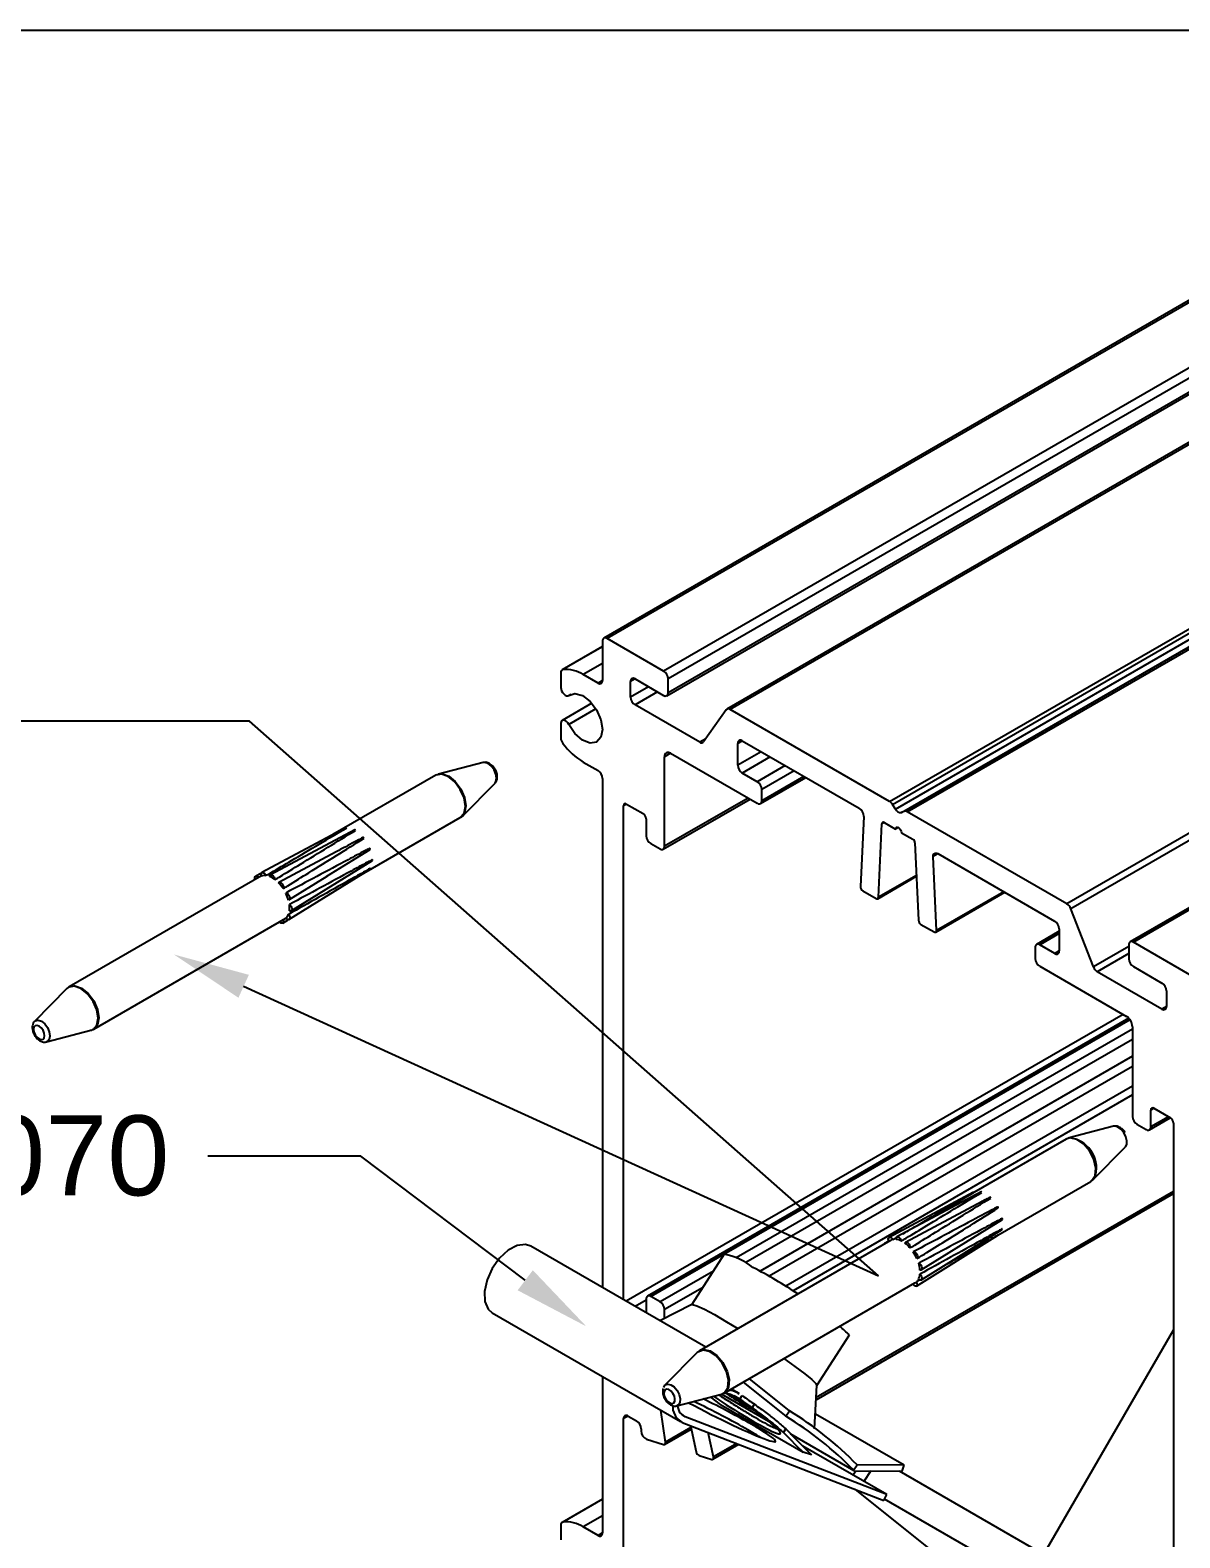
# Model space of a CAD drawing. Extents: x 0 to 11.9, y -12 to 0.
# Drawn here: x 5.76 to 8.461, y -3.543 to 0 of the extents above; entities that cross this region are included whole.
import ezdxf
from ezdxf import colors
from ezdxf.entities.mleader import LeaderData, LeaderLine
from ezdxf.math import Vec2, Vec3

# ---------------------------------------------------------------- set-up
doc = ezdxf.new("R2010")
doc.units = 0
doc.header["$LTSCALE"] = 0.5
doc.header["$MEASUREMENT"] = 0
doc.linetypes.add('HIDDEN2', pattern=[0.1875, 0.125, -0.0625])
for name, color, linetype in [('Brackets', 181, 'CONTINUOUS'), ('FAB DWG', 221, 'CONTINUOUS'), ('Hardware', 242, 'CONTINUOUS'), ('Housing', 150, 'CONTINUOUS')]:
    doc.layers.add(name, color=color, linetype=linetype)
doc.layers.add('Text-Unprinted', color=131, linetype='CONTINUOUS', plot=False)
doc.styles.get("Standard").update_dxf_attribs({"font": 'arial.ttf'})

msp = doc.modelspace()

# ---------------------------------------------------------------- linework, layer by layer
at = {"layer": 'Brackets', "linetype": 'HIDDEN2', "transparency": 16777216}
msp.add_line((8.6413, -2.7153), (8.4457, -3.054), dxfattribs=at)
at = {"layer": 'Brackets', "transparency": 16777216}
for p, q in [((8.4457, -3.054), (8.1409, -3.582)), ((7.6929, -3.3958), (7.6995, -3.3856)), ((7.7345, -3.3859), (7.7185, -3.4106)), ((8.3713, -3.715), (7.802, -3.3864)), ((8.0469, -3.7075), (7.6984, -3.4291)), ((8.3309, -3.7776), (7.7671, -3.4522))]:
    msp.add_line(p, q, dxfattribs=at)
at = {"layer": 'Hardware', "lineweight": 25, "transparency": 16777216}
for p, q in [((6.8239, -1.721), (6.7192, -1.7483)), ((6.7128, -1.751), (6.4711, -1.8905)), ((6.7159, -1.7495), (6.7192, -1.7483)), ((6.7758, -1.8463), (6.8518, -1.7693)), ((6.5021, -1.8739), (6.3041, -1.9799)), ((6.5286, -1.9901), (6.7703, -1.8506)), ((6.7758, -1.8463), (6.7731, -1.8486)), ((6.5221, -1.8793), (6.3241, -1.9852)), ((6.4789, -1.9308), (6.3441, -2.003)), ((6.4567, -1.9885), (6.5587, -1.9252)), ((6.3028, -1.9812), (6.2895, -1.9883)), ((6.3677, -2.09), (6.5585, -1.9716)), ((6.373, -2.07), (6.5638, -1.9516)), ((6.3028, -1.9877), (5.8514, -2.2483)), ((6.3677, -2.0439), (6.4572, -1.9883)), ((5.9089, -2.3479), (6.3603, -2.0873)), ((6.3531, -2.0985), (6.3659, -2.0905)), ((5.8458, -2.2526), (5.7699, -2.3295)), ((5.7978, -2.3778), (5.9024, -2.3505)), ((5.9095, -2.3475), (5.9089, -2.3479)), ((8.3051, -2.5761), (8.2005, -2.6035)), ((8.194, -2.6061), (7.9769, -2.7314)), ((8.2005, -2.6035), (8.2015, -2.6032)), ((8.257, -2.7014), (8.333, -2.6245)), ((8.2631, -2.6907), (8.2566, -2.7018)), ((8.0329, -2.8319), (8.2515, -2.7057)), ((8.2514, -2.7049), (8.2563, -2.7018)), ((7.9758, -2.7312), (7.7778, -2.8372)), ((7.994, -2.7302), (7.796, -2.8362)), ((7.9961, -2.7527), (7.8166, -2.8488)), ((8.0071, -2.8179), (8.044, -2.7952)), ((7.8419, -2.9514), (8.0326, -2.8329)), ((7.8526, -2.9373), (8.0434, -2.8188)), ((7.8532, -2.9137), (8.0076, -2.8178)), ((7.781, -2.8445), (7.3326, -3.1034)), ((7.7769, -2.846), (7.767, -2.8513)), ((7.7867, -2.8423), (7.7948, -2.8376)), ((7.8494, -2.9373), (7.842, -2.9415)), ((7.3901, -3.203), (7.8385, -2.9441)), ((7.3271, -3.1077), (7.2511, -3.1846)), ((7.3335, -3.1037), (7.3271, -3.1077)), ((7.2481, -3.1899), (7.2511, -3.1846)), ((7.279, -3.2329), (7.3836, -3.2056))]:
    msp.add_line(p, q, dxfattribs=at)
at = {"layer": 'Hardware', "transparency": 16777216}
for p, q in [((7.347, -3.0951), (6.936, -2.8578)), ((7.3906, -2.8763), (7.3139, -2.9948)), ((7.3142, -2.9947), (7.2393, -3.0329)), ((6.8454, -3.0147), (7.2873, -3.2698)), ((7.6078, -3.1849), (7.6845, -3.0664)), ((7.4349, -3.1771), (7.5354, -3.2573)), ((7.5435, -3.2448), (7.4488, -3.1691)), ((7.6028, -3.287), (7.6078, -3.1846)), ((7.3813, -3.2298), (7.3583, -3.2122)), ((7.4954, -3.2698), (7.3839, -3.2055)), ((7.4106, -3.1971), (7.4047, -3.1946)), ((7.4254, -3.2042), (7.4111, -3.1959)), ((7.427, -3.217), (7.4141, -3.2096)), ((7.427, -3.217), (7.4325, -3.2087)), ((7.2984, -3.2586), (7.2916, -3.2546)), ((7.7724, -3.4417), (7.2984, -3.2586)), ((7.3813, -3.2298), (7.5755, -3.342)), ((7.4558, -3.2376), (7.4612, -3.2293)), ((7.5354, -3.2573), (7.5435, -3.2448)), ((7.813, -3.3727), (7.6045, -3.2524)), ((7.2916, -3.2719), (7.7656, -3.4551)), ((7.5293, -3.2957), (7.5348, -3.2874)), ((7.6959, -3.3856), (7.5469, -3.2996)), ((7.7724, -3.4417), (7.5752, -3.3279)), ((7.5953, -3.348), (7.5755, -3.342)), ((7.6945, -3.3844), (7.7026, -3.3719)), ((7.6945, -3.3844), (7.6959, -3.3856)), ((7.6959, -3.3856), (7.8082, -3.3864)), ((7.813, -3.3727), (7.7026, -3.3719)), ((7.8082, -3.3864), (7.813, -3.3727)), ((7.7656, -3.4551), (7.7724, -3.4417))]:
    msp.add_line(p, q, dxfattribs=at)
at = {"layer": 'Hardware', "lineweight": 25, "transparency": 16777216, "flags": 128}
for points in [[(6.8518, -1.7693), (6.8541, -1.7659), (6.8556, -1.758), (6.8541, -1.7483), (6.8497, -1.7383), (6.8433, -1.7296), (6.8356, -1.7234), (6.828, -1.7208), (6.8239, -1.721)], [(6.7703, -1.8506), (6.7703, -1.8506), (6.7791, -1.8405), (6.7822, -1.8243), (6.7791, -1.8045), (6.7703, -1.7842), (6.7571, -1.7664), (6.7415, -1.7539), (6.7259, -1.7484), (6.7128, -1.751)], [(6.7192, -1.7483), (6.7275, -1.7478), (6.743, -1.7532), (6.7585, -1.7657), (6.7717, -1.7834), (6.7804, -1.8036), (6.7835, -1.8233)], [(6.7835, -1.8233), (6.7804, -1.8394), (6.7758, -1.8463)], [(6.3029, -1.988), (6.3022, -1.9849), (6.3024, -1.9822), (6.3035, -1.9803), (6.3053, -1.9795), (6.3076, -1.98), (6.3101, -1.9815), (6.3123, -1.984), (6.3139, -1.987)], [(6.2882, -1.9961), (6.2877, -1.9944), (6.2876, -1.9915), (6.2884, -1.9893), (6.29, -1.9881), (6.2922, -1.9881), (6.2946, -1.9893), (6.2967, -1.9912)], [(6.3221, -1.9892), (6.3227, -1.9868), (6.3241, -1.9853), (6.3261, -1.9849), (6.3285, -1.9857), (6.3309, -1.9877), (6.3329, -1.9904), (6.3343, -1.9935), (6.3349, -1.9965)], [(6.3431, -2.0038), (6.3447, -2.0027), (6.3469, -2.0028), (6.3494, -2.004), (6.3517, -2.0063), (6.3535, -2.0092), (6.3546, -2.0123), (6.3548, -2.0152), (6.3541, -2.0175)], [(6.3601, -2.0279), (6.3624, -2.0284), (6.3648, -2.0301), (6.367, -2.0326), (6.3686, -2.0356), (6.3694, -2.0388), (6.3693, -2.0415), (6.3682, -2.0434), (6.3665, -2.0443)], [(6.3687, -2.0551), (6.371, -2.0571), (6.373, -2.0598), (6.3744, -2.0629), (6.3748, -2.066), (6.3744, -2.0684), (6.373, -2.07), (6.371, -2.0705), (6.3687, -2.0698)], [(6.3665, -2.078), (6.3682, -2.0809), (6.3693, -2.084), (6.3694, -2.0869), (6.3686, -2.0891), (6.367, -2.0903), (6.3648, -2.0903), (6.3624, -2.0892), (6.3601, -2.087)], [(6.3542, -2.0908), (6.3548, -2.0936), (6.3546, -2.0963), (6.3535, -2.0981), (6.3517, -2.0989), (6.3494, -2.0985), (6.3469, -2.0969), (6.3457, -2.0957)], [(5.9024, -2.3505), (5.9072, -2.3485), (5.916, -2.3384), (5.9191, -2.3223), (5.916, -2.3026), (5.9072, -2.2824), (5.8941, -2.2647), (5.8786, -2.2522), (5.8631, -2.2468), (5.85, -2.2493), (5.8458, -2.2526)], [(5.8515, -2.2482), (5.8646, -2.2457), (5.8801, -2.2511), (5.8957, -2.2637), (5.9089, -2.2815), (5.9177, -2.3018), (5.9208, -2.3215)], [(5.7699, -2.3295), (5.7719, -2.3279), (5.7784, -2.3267), (5.786, -2.3293), (5.7937, -2.3355), (5.8002, -2.3442), (5.8045, -2.3542), (5.806, -2.3639), (5.8045, -2.3719), (5.8002, -2.3768), (5.7978, -2.3778)], [(5.9208, -2.3215), (5.9177, -2.3377), (5.9095, -2.3475)], [(5.7674, -2.348), (5.7684, -2.3544), (5.7713, -2.3609), (5.7755, -2.3666), (5.7805, -2.3707), (5.7855, -2.3724), (5.7897, -2.3716), (5.7926, -2.3683), (5.7936, -2.3631), (5.7926, -2.3568), (5.7897, -2.3502), (5.7855, -2.3445), (5.7805, -2.3405), (5.7755, -2.3388), (5.7713, -2.3396), (5.7684, -2.3428), (5.7674, -2.348)], [(8.333, -2.6245), (8.336, -2.6192), (8.3367, -2.6106), (8.3344, -2.6007), (8.3294, -2.5909), (8.3225, -2.5827), (8.3148, -2.5774), (8.3073, -2.5758), (8.3051, -2.5761)], [(8.2515, -2.7057), (8.2544, -2.7037), (8.2617, -2.6917), (8.2632, -2.6743), (8.2585, -2.6541), (8.2483, -2.6341), (8.2343, -2.6175), (8.2185, -2.6067), (8.2033, -2.6034), (8.194, -2.6061)], [(7.7772, -2.8467), (7.7762, -2.844), (7.7759, -2.841), (7.7764, -2.8386), (7.7778, -2.8371), (7.7799, -2.8368), (7.7823, -2.8377), (7.7847, -2.8396), (7.7867, -2.8423)], [(7.7941, -2.842), (7.7941, -2.8391), (7.795, -2.837), (7.7967, -2.836), (7.7989, -2.8361), (7.8013, -2.8373), (7.8036, -2.8396), (7.8054, -2.8425), (7.8065, -2.8457)], [(7.815, -2.8508), (7.8162, -2.849), (7.8181, -2.8484), (7.8204, -2.8489), (7.8229, -2.8506), (7.825, -2.8531), (7.8266, -2.8562), (7.8274, -2.8593), (7.8272, -2.862)], [(7.8345, -2.8713), (7.8366, -2.8711), (7.839, -2.8721), (7.8413, -2.8741), (7.8433, -2.8768), (7.8446, -2.88), (7.8451, -2.883), (7.8446, -2.8855), (7.8432, -2.887)], [(7.8473, -2.898), (7.8497, -2.8994), (7.852, -2.9017), (7.8538, -2.9046), (7.8548, -2.9078), (7.8549, -2.9106), (7.8541, -2.9128), (7.8525, -2.914), (7.8503, -2.914)], [(7.8501, -2.9237), (7.8522, -2.9263), (7.8537, -2.9294), (7.8544, -2.9324), (7.8542, -2.9351), (7.853, -2.937), (7.8512, -2.9377), (7.8489, -2.9373), (7.8465, -2.9357)], [(7.842, -2.9415), (7.8433, -2.9446), (7.8436, -2.9476), (7.8431, -2.95), (7.8417, -2.9515), (7.8396, -2.9518), (7.8372, -2.951), (7.8348, -2.949), (7.8333, -2.9471)], [(7.3836, -3.2056), (7.3914, -3.2016), (7.3987, -3.1897), (7.4001, -3.1724), (7.3954, -3.1522), (7.3853, -3.1324), (7.3713, -3.1158), (7.3556, -3.1051), (7.3405, -3.1018), (7.3284, -3.1065), (7.3271, -3.1077)], [(7.3331, -3.1031), (7.342, -3.1007), (7.3571, -3.104), (7.3729, -3.1148), (7.3869, -3.1314), (7.3971, -3.1513), (7.4018, -3.1715), (7.4004, -3.189)], [(7.2511, -3.1846), (7.2517, -3.184), (7.2577, -3.1817), (7.2652, -3.1833), (7.2729, -3.1886), (7.2798, -3.1968), (7.2848, -3.2066), (7.2871, -3.2165), (7.2864, -3.2251), (7.2828, -3.2309), (7.279, -3.2329)], [(7.2492, -3.1992), (7.2487, -3.2048), (7.2503, -3.2113), (7.2535, -3.2177), (7.258, -3.223), (7.2631, -3.2265), (7.268, -3.2275), (7.2719, -3.226), (7.2743, -3.2222), (7.2747, -3.2166), (7.2732, -3.2101), (7.2699, -3.2037), (7.2654, -3.1984), (7.2604, -3.1949), (7.2555, -3.1938), (7.2516, -3.1953), (7.2492, -3.1992)], [(7.4004, -3.189), (7.393, -3.2009), (7.3901, -3.203)]]:
    msp.add_lwpolyline(points, dxfattribs=at)
at = {"layer": 'Hardware', "transparency": 16777216, "flags": 128}
for points in [[(6.936, -2.8578), (6.9237, -2.8538), (6.904, -2.8562), (6.8828, -2.8674), (6.8626, -2.8861), (6.8453, -2.9102), (6.8331, -2.9372), (6.8271, -2.9641), (6.8281, -2.988), (6.8359, -3.0062), (6.8454, -3.0147)], [(7.3142, -2.9947), (7.3161, -2.9945), (7.3263, -2.9978), (7.3437, -3.006), (7.3674, -3.0187), (7.3961, -3.0353), (7.4227, -3.0514)], [(7.5305, -3.1219), (7.5565, -3.1403), (7.5796, -3.1577), (7.5964, -3.1715), (7.6059, -3.1809), (7.6078, -3.1846)], [(7.4489, -3.2347), (7.4286, -3.2202), (7.4135, -3.2094)], [(7.2696, -3.2328), (7.27, -3.2431), (7.2778, -3.2613), (7.2916, -3.2719)], [(7.2984, -3.2586), (7.2859, -3.2483), (7.2803, -3.2322)], [(7.4663, -3.2474), (7.4591, -3.2434), (7.4508, -3.2387)], [(7.5348, -3.2874), (7.5553, -3.308), (7.5687, -3.3213), (7.582, -3.3346), (7.5953, -3.348)], [(7.5293, -3.2957), (7.5444, -3.3109), (7.5595, -3.326), (7.5755, -3.342)]]:
    msp.add_lwpolyline(points, dxfattribs=at)
at = {"layer": 'Hardware', "lineweight": 25, "transparency": 16777216}
for centre, radius, start, end in [((6.5024, -1.8752), 0.00134, 32.0509, 103.8338), ((6.5223, -1.881), 0.00172, 10.5339, 98.7667), ((6.5418, -1.8993), 0.00242, 1.1923, 76.3969), ((6.5564, -1.9245), 0.00242, 343.6056, 58.8058), ((6.5576, -1.9706), 0.00129, 314.5573, 29.5567), ((6.5625, -1.9505), 0.00172, 321.2317, 49.4642), ((6.3104, -2.0101), 0.0233, 81.4043, 108.8147), ((6.3017, -2.0392), 0.054, 52.1914, 67.814), ((6.2768, -2.0684), 0.0925, 33.3434, 44.2458), ((6.2774, -2.0694), 0.0926, 15.7548, 26.6566), ((6.3151, -2.0624), 0.0541, 352.1899, 7.8101), ((6.3447, -2.0694), 0.0233, 311.1961, 338.6026), ((8.1934, -2.6743), 0.0716, 346.8006, 83.561), ((7.9762, -2.7322), 0.00107, 40.7879, 109.8158), ((7.9942, -2.7318), 0.00159, 20.7665, 99.6852), ((8.0147, -2.7448), 0.00206, 5.0144, 89.8822), ((8.0318, -2.7677), 0.00257, 353.2896, 65.0492), ((8.0423, -2.7941), 0.00197, 326.6551, 54.4635), ((8.032, -2.8321), 0.00105, 310.0143, 15.9942), ((8.0423, -2.8178), 0.00153, 319.1193, 37.8918), ((7.7687, -2.8544), 0.00349, 73.8867, 166.1079), ((7.7908, -2.8616), 0.0197, 102.1428, 119.8793), ((7.79, -2.8785), 0.0368, 63.2611, 83.473), ((7.7691, -2.9131), 0.0774, 41.3035, 53.593), ((7.7527, -2.9272), 0.099, 23.9599, 34.3789), ((7.777, -2.9194), 0.0735, 4.1977, 16.9209), ((7.8165, -2.9202), 0.0338, 332.6145, 354.0177), ((7.8288, -2.9273), 0.0194, 300.0326, 313.0291)]:
    msp.add_arc(centre, radius, start, end, dxfattribs=at)
at = {"layer": 'Hardware', "transparency": 16777216}
for centre, radius, start, end in [((7.3539, -3.0426), 0.1703, 52.3424, 77.5782), ((7.0083, -3.7911), 0.9911, 55.9304, 63.0191), ((7.0083, -3.7911), 0.9911, 46.9838, 48.7385), ((7.1075, -3.9561), 0.8194, 44.2409, 58.516), ((7.1156, -3.9435), 0.8194, 44.2409, 58.516)]:
    msp.add_arc(centre, radius, start, end, dxfattribs=at)
for centre, major_axis, ratio, start_param, end_param in [((7.3547, -3.2541), (0.1479, -0.0752), 0.073648, 0.945819, 1.854375), ((7.3629, -3.2413), (0.1479, -0.0752), 0.073648, 0.945819, 1.756523), ((7.3849, -3.2074), (0.1378, -0.0908), 0.082887, 4.621356, 6.921414), ((7.3629, -3.2413), (0.1479, -0.0752), 0.073648, 4.361026, 7.229004), ((7.3547, -3.2541), (0.1479, -0.0752), 0.073648, 0.659504, 0.945819)]:
    msp.add_ellipse(centre, major_axis=major_axis, ratio=ratio, start_param=start_param, end_param=end_param, dxfattribs=at)
at = {"layer": 'Hardware', "lineweight": 25, "transparency": 16777216}
for points, knots in [([(6.8519, -1.769), (6.8532, -1.7675), (6.8559, -1.7641), (6.8574, -1.7571), (6.8569, -1.7484), (6.8534, -1.7386), (6.847, -1.7294), (6.8392, -1.7231), (6.8313, -1.7201), (6.8265, -1.7208), (6.8244, -1.7211)], [0, 0, 0, 0, 0.091556, 0.198905, 0.326723, 0.472985, 0.621505, 0.774891, 0.905175, 1, 1, 1, 1]), ([(6.3139, -1.987), (6.3177, -1.9848), (6.3376, -1.9729), (6.4008, -1.9353), (6.4603, -1.9001), (6.5036, -1.8745)], [0, 0, 0, 0, 0.058989, 0.315059, 1, 1, 1, 1]), ([(6.7698, -1.8501), (6.771, -1.8497), (6.7737, -1.8488), (6.7753, -1.8463), (6.7761, -1.845)], [0, 0, 0, 0, 0.454176, 1, 1, 1, 1]), ([(6.3349, -1.9965), (6.3386, -1.9942), (6.3585, -1.982), (6.4216, -1.9434), (6.4809, -1.9071), (6.524, -1.8806)], [0, 0, 0, 0, 0.058989, 0.315059, 1, 1, 1, 1]), ([(6.3541, -2.0175), (6.3578, -2.0152), (6.3778, -2.0028), (6.4413, -1.9633), (6.5008, -1.9262), (6.5442, -1.8992)], [0, 0, 0, 0, 0.058989, 0.315059, 1, 1, 1, 1]), ([(6.5424, -1.8969), (6.5419, -1.8972), (6.538, -1.8992), (6.5209, -1.9083), (6.5002, -1.9193), (6.4829, -1.9287), (6.4788, -1.9309)], [0, 0, 0, 0, 0.023401, 0.180127, 0.807028, 1, 1, 1, 1]), ([(6.5576, -1.9224), (6.5571, -1.9227), (6.5533, -1.9247), (6.5364, -1.9337), (6.4711, -1.9685), (6.409, -2.0017), (6.3601, -2.0279)], [0, 0, 0, 0, 0.007458, 0.057409, 0.257212, 1, 1, 1, 1]), ([(6.5587, -1.97), (6.5582, -1.9703), (6.5545, -1.9723), (6.5381, -1.9816), (6.4746, -2.0174), (6.4141, -2.0513), (6.3665, -2.078)], [0, 0, 0, 0, 0.007458, 0.057409, 0.257212, 1, 1, 1, 1]), ([(6.5636, -1.9492), (6.5631, -1.9495), (6.5594, -1.9515), (6.5427, -1.9605), (6.4783, -1.9955), (6.417, -2.0288), (6.3687, -2.0551)], [0, 0, 0, 0, 0.007458, 0.057409, 0.257212, 1, 1, 1, 1]), ([(5.8519, -2.2487), (5.8506, -2.2491), (5.8481, -2.2499), (5.8467, -2.2522), (5.846, -2.2533)], [0, 0, 0, 0, 0.497605, 1, 1, 1, 1]), ([(5.7698, -2.33), (5.7687, -2.3311), (5.7661, -2.334), (5.7647, -2.3391), (5.7646, -2.3427), (5.7645, -2.344)], [0, 0, 0, 0, 0.310784, 0.754939, 1, 1, 1, 1]), ([(5.7645, -2.344), (5.7647, -2.3465), (5.7652, -2.3524), (5.7691, -2.3618), (5.7758, -2.3708), (5.7839, -2.3765), (5.7915, -2.3789), (5.7958, -2.378), (5.7975, -2.3776)], [0, 0, 0, 0, 0.146332, 0.338337, 0.531873, 0.734175, 0.896943, 1, 1, 1, 1]), ([(5.9003, -2.3504), (5.9012, -2.3505), (5.9046, -2.3505), (5.9073, -2.3483), (5.9093, -2.3468)], [0, 0, 0, 0, 0.277633, 1, 1, 1, 1]), ([(8.3248, -2.5819), (8.3219, -2.5799), (8.3168, -2.5764), (8.3101, -2.575), (8.3071, -2.576), (8.3064, -2.5762)], [0, 0, 0, 0, 0.510708, 0.8995813, 1, 1, 1, 1]), ([(8.3324, -2.591), (8.3323, -2.5907), (8.3306, -2.5872), (8.3278, -2.5837), (8.3249, -2.582), (8.3248, -2.5819)], [0, 0, 0, 0, 0.069556, 0.974622, 1, 1, 1, 1]), ([(8.202, -2.6038), (8.2004, -2.6039), (8.1974, -2.6039), (8.1952, -2.6059), (8.1941, -2.6069)], [0, 0, 0, 0, 0.505273, 1, 1, 1, 1]), ([(7.8065, -2.8457), (7.8102, -2.8434), (7.8301, -2.8314), (7.8932, -2.7931), (7.9525, -2.7573), (7.9957, -2.7313)], [0, 0, 0, 0, 0.058989, 0.315059, 1, 1, 1, 1]), ([(7.8099, -2.8288), (7.8222, -2.8216), (7.8778, -2.7891), (7.9335, -2.7567), (7.977, -2.7315)], [0, 0, 0, 0, 0.219725, 1, 1, 1, 1]), ([(7.8272, -2.862), (7.8309, -2.8597), (7.8509, -2.8474), (7.9141, -2.8082), (7.9735, -2.7714), (8.0167, -2.7446)], [0, 0, 0, 0, 0.058989, 0.315059, 1, 1, 1, 1]), ([(8.0147, -2.7428), (8.0142, -2.743), (8.0103, -2.7451), (8.0041, -2.7484), (7.9983, -2.7515), (7.9959, -2.7528)], [0, 0, 0, 0, 0.079515, 0.612051, 1, 1, 1, 1]), ([(8.0329, -2.7654), (8.0324, -2.7657), (8.0286, -2.7677), (8.0116, -2.7767), (7.946, -2.8117), (7.8836, -2.845), (7.8345, -2.8713)], [0, 0, 0, 0, 0.007458, 0.057409, 0.257212, 1, 1, 1, 1]), ([(7.8432, -2.887), (7.847, -2.8847), (7.8671, -2.8722), (7.9309, -2.8326), (7.9908, -2.7952), (8.0344, -2.768)], [0, 0, 0, 0, 0.058989, 0.3150592, 1, 1, 1, 1]), ([(8.0435, -2.7925), (8.043, -2.7928), (8.0392, -2.7948), (8.0224, -2.8038), (7.9576, -2.8387), (7.8959, -2.8718), (7.8473, -2.898)], [0, 0, 0, 0, 0.007458, 0.057409, 0.257212, 1, 1, 1, 1]), ([(8.0435, -2.8169), (8.043, -2.8171), (8.0393, -2.8192), (8.0228, -2.8283), (7.9589, -2.8637), (7.898, -2.8972), (7.8501, -2.9237)], [0, 0, 0, 0, 0.007458, 0.057409, 0.257212, 1, 1, 1, 1]), ([(8.033, -2.8319), (8.0325, -2.8321), (8.0289, -2.8342), (8.0126, -2.8436), (7.9659, -2.8706), (7.9222, -2.8955), (7.8913, -2.9132)], [0, 0, 0, 0, 0.0100529, 0.0773803, 0.3466898, 1, 1, 1, 1]), ([(7.2467, -3.1922), (7.2462, -3.1948), (7.2452, -3.2003), (7.2467, -3.2084), (7.2493, -3.2133), (7.2504, -3.2152)], [0, 0, 0, 0, 0.345031, 0.743122, 1, 1, 1, 1]), ([(7.2504, -3.2152), (7.251, -3.2165), (7.2531, -3.2212), (7.2594, -3.2279), (7.2675, -3.2326), (7.2746, -3.2341), (7.2778, -3.2329), (7.2787, -3.2326)], [0, 0, 0, 0, 0.113175, 0.39601, 0.698196, 0.919988, 1, 1, 1, 1])]:
    msp.add_open_spline(points, degree=3, knots=knots, dxfattribs=at)
at = {"layer": 'Hardware', "transparency": 16777216}
for points, knots in [([(7.3778, -3.2071), (7.3797, -3.2084), (7.3908, -3.2158), (7.4116, -3.2292), (7.4389, -3.2462), (7.4642, -3.2612), (7.4864, -3.2736), (7.5037, -3.2825), (7.5111, -3.2856), (7.5144, -3.287)], [0.0589415, 0.0589415, 0.0589415, 0.0589415, 0.0910542, 0.2485417, 0.4059287, 0.5634125, 0.7207982, 0.8782833, 1, 1, 1, 1]), ([(7.3901, -3.2023), (7.394, -3.203), (7.4026, -3.2047), (7.4151, -3.2095), (7.423, -3.2145), (7.427, -3.217)], [0.0542135, 0.0542135, 0.0542135, 0.0542135, 0.3348482, 0.6635423, 1, 1, 1, 1]), ([(7.394, -3.2032), (7.3976, -3.2056), (7.412, -3.2151), (7.432, -3.2275), (7.4464, -3.2361), (7.4508, -3.2387)], [0, 0, 0, 0, 0.186846, 0.751443, 1, 1, 1, 1]), ([(7.4035, -3.1952), (7.4066, -3.196), (7.4142, -3.1983), (7.421, -3.2023), (7.4251, -3.2048)], [0.3584612, 0.3584612, 0.3584612, 0.3584612, 0.6124691, 1, 1, 1, 1]), ([(7.4508, -3.2387), (7.4391, -3.2307), (7.4243, -3.2207), (7.4079, -3.2084), (7.4045, -3.2059)], [0, 0, 0, 0, 0.794307, 1, 1, 1, 1]), ([(7.427, -3.217), (7.4323, -3.2209), (7.4419, -3.2277), (7.4515, -3.2346), (7.4558, -3.2376)], [0, 0, 0, 0, 0.56, 1, 1, 1, 1]), ([(7.4325, -3.2087), (7.4378, -3.2125), (7.4474, -3.2194), (7.457, -3.2263), (7.4612, -3.2293)], [0, 0, 0, 0, 0.56, 1, 1, 1, 1]), ([(7.5, -3.2735), (7.493, -3.2678), (7.4789, -3.2564), (7.4589, -3.2419), (7.4489, -3.2347)], [0, 0, 0, 0, 0.500001, 1, 1, 1, 1]), ([(7.4558, -3.2376), (7.465, -3.2443), (7.4835, -3.2577), (7.5107, -3.2788), (7.5222, -3.2893), (7.5293, -3.2957)], [0, 0, 0, 0, 0.28034, 0.560682, 1, 1, 1, 1]), ([(7.4612, -3.2293), (7.4705, -3.236), (7.4889, -3.2493), (7.5162, -3.2705), (7.5277, -3.281), (7.5348, -3.2874)], [0, 0, 0, 0, 0.28034, 0.560682, 1, 1, 1, 1])]:
    msp.add_open_spline(points, degree=3, knots=knots, dxfattribs=at)
msp.add_open_spline([(7.4083, -3.1941), (7.4079, -3.1938), (7.4074, -3.1935), (7.407, -3.1932)], degree=3, dxfattribs=at)
at = {"layer": 'Housing', "transparency": 16777216}
for p, q in [((9.5172, -0.0377), (7.1076, -1.4288)), ((9.5222, -0.0399), (7.1151, -1.4295)), ((9.6685, -0.109), (7.248, -1.5062)), ((7.2555, -1.5642), (9.7254, -0.1383)), ((9.691, -0.1204), (7.2586, -1.5246)), ((9.7208, -0.1359), (7.2586, -1.5573)), ((9.8251, -0.1937), (7.3966, -1.5956)), ((9.8295, -0.1962), (7.4041, -1.5964)), ((10.4367, -0.7595), (8.1955, -2.0533)), ((10.4441, -0.7719), (8.2047, -2.0647)), ((10.5068, -0.8942), (8.3442, -2.1426)), ((10.5086, -0.8982), (8.3517, -2.1434)), ((7.7791, -1.8129), (9.1985, -0.9935)), ((7.7859, -1.8197), (9.2024, -1.002)), ((7.793, -1.8306), (9.2078, -1.0139)), ((7.8067, -1.8385), (9.2214, -1.0218)), ((7.8137, -1.8357), (9.2302, -1.018)), ((7.8205, -1.8368), (9.2399, -1.0174)), ((7.1045, -1.4488), (7.0095, -1.5036)), ((7.1045, -1.4492), (7.0113, -1.5029)), ((7.1045, -1.4356), (7.1045, -1.5283)), ((7.248, -1.5062), (7.1151, -1.4295)), ((7.0064, -1.5104), (7.0064, -1.5446)), ((7.1045, -1.4883), (7.0592, -1.5145)), ((7.0939, -1.5345), (7.0592, -1.5145)), ((7.1045, -1.5283), (7.0939, -1.5345)), ((7.1808, -1.5246), (7.1702, -1.5308)), ((7.1702, -1.5675), (7.1702, -1.5308)), ((7.2127, -1.543), (7.1702, -1.5675)), ((7.1808, -1.5246), (7.248, -1.5634)), ((7.2339, -1.5552), (7.1808, -1.5859)), ((7.2586, -1.5573), (7.2586, -1.5246)), ((7.0792, -1.582), (7.0095, -1.6223)), ((7.0245, -1.5637), (7.0298, -1.5606)), ((7.0296, -1.5607), (7.025, -1.5634)), ((7.3327, -1.6735), (7.1808, -1.5859)), ((7.0064, -1.6291), (7.0064, -1.6633)), ((7.0889, -1.595), (7.025, -1.6319)), ((7.3949, -1.5972), (7.3419, -1.6727)), ((7.7791, -1.8129), (7.4041, -1.5964)), ((7.3472, -1.6652), (7.3327, -1.6735)), ((7.2643, -1.6994), (7.2501, -1.7075)), ((7.2643, -1.6994), (7.4681, -1.817)), ((7.4327, -1.67), (7.4221, -1.6762)), ((7.4221, -1.7276), (7.4221, -1.6762)), ((7.4773, -1.6957), (7.4221, -1.7276)), ((7.4329, -1.6701), (7.7076, -1.8287)), ((7.0592, -1.7202), (7.0939, -1.7402)), ((7.2501, -1.918), (7.2501, -1.7075)), ((7.4985, -1.708), (7.4327, -1.746)), ((7.5338, -1.7284), (7.4681, -1.7664)), ((7.1045, -1.7586), (7.1045, -2.9551)), ((7.4681, -1.7664), (7.4327, -1.746)), ((7.4756, -1.8177), (7.5821, -1.7563)), ((7.555, -1.7407), (7.4787, -1.7847)), ((7.5777, -1.7537), (7.4787, -1.8109)), ((7.4466, -1.8046), (7.2501, -1.918)), ((7.4787, -1.8109), (7.4787, -1.7847)), ((7.161, -1.8188), (7.154, -1.8228)), ((7.154, -2.9836), (7.154, -1.8228)), ((7.161, -1.8188), (7.1999, -1.8412)), ((7.247, -1.9249), (7.451, -1.8072)), ((7.793, -1.8306), (7.7859, -1.8197)), ((7.8137, -1.8357), (7.8067, -1.8385)), ((8.1955, -2.0533), (7.8205, -1.8368)), ((7.207, -1.8535), (7.207, -1.8931)), ((7.7182, -1.8477), (7.7104, -2.0126)), ((7.7529, -2.0378), (7.761, -1.865)), ((7.7657, -1.8623), (7.761, -1.865)), ((7.766, -1.8624), (7.7928, -1.8779)), ((7.7998, -1.8738), (7.7928, -1.8779)), ((7.2176, -1.9115), (7.2395, -1.9242)), ((7.8069, -1.8861), (7.8337, -1.9015)), ((7.8386, -1.9098), (7.8468, -2.092)), ((7.8926, -1.9355), (7.8815, -1.942)), ((7.8892, -2.1158), (7.8815, -1.942)), ((7.8921, -1.9352), (8.1668, -2.0938)), ((7.7512, -2.0411), (7.8422, -1.9886)), ((7.8421, -1.9863), (7.7529, -2.0378)), ((7.7161, -2.0227), (7.7472, -2.0407)), ((7.8876, -2.1198), (8.0497, -2.0262)), ((8.0471, -2.0247), (7.8892, -2.1158)), ((8.2578, -2.2015), (8.2047, -2.0647)), ((7.8524, -2.1015), (7.8836, -2.1194)), ((8.1776, -2.1178), (8.1241, -2.1487)), ((8.1776, -2.1229), (8.1316, -2.1494)), ((8.1776, -2.1123), (8.1776, -2.1637)), ((8.121, -2.1556), (8.121, -2.1817)), ((8.167, -2.1699), (8.1316, -2.1494)), ((8.3411, -2.1534), (8.2578, -2.2015)), ((8.3411, -2.1495), (8.3411, -2.1822)), ((8.4846, -2.2201), (8.3517, -2.1434)), ((8.1776, -2.1637), (8.167, -2.1699)), ((8.3411, -2.1701), (8.267, -2.2129)), ((8.1316, -2.2001), (8.3354, -2.3177)), ((8.4188, -2.3006), (8.267, -2.2129)), ((8.3517, -2.2005), (8.4188, -2.2393)), ((8.4294, -2.2577), (8.4294, -2.2944)), ((8.4294, -2.2944), (8.4188, -2.3006)), ((8.3275, -2.3131), (7.16, -2.9871)), ((8.341, -2.3223), (7.2101, -2.9751)), ((8.3438, -2.3257), (7.2176, -2.9759)), ((8.3495, -2.3477), (7.4186, -2.8851)), ((8.3495, -2.3722), (7.4413, -2.8965)), ((8.3495, -2.3422), (8.3495, -2.5527)), ((8.3495, -2.4114), (7.4746, -2.9165)), ((8.3495, -2.4359), (7.4963, -2.9284)), ((8.3495, -2.4817), (7.5353, -2.9517)), ((8.3495, -2.5023), (7.5523, -2.9626)), ((8.3997, -2.5338), (8.3927, -2.5379)), ((8.3927, -2.5776), (8.3927, -2.5379)), ((8.3997, -2.5338), (8.4386, -2.5563)), ((8.3601, -2.5711), (8.3821, -2.5837)), ((8.3896, -2.5845), (8.4385, -2.5562)), ((8.4341, -2.5537), (8.3927, -2.5776)), ((8.4457, -2.5685), (8.4457, -3.7363)), ((7.6062, -3.2187), (8.4457, -2.734)), ((8.4457, -2.7293), (7.6064, -3.2138)), ((7.3648, -2.9162), (7.2395, -2.9885)), ((7.2395, -2.9885), (7.2176, -2.9759)), ((7.3395, -2.9553), (7.2501, -3.0069)), ((7.207, -2.9844), (7.1812, -2.9993)), ((7.207, -2.982), (7.207, -3.0143)), ((7.2501, -3.0274), (7.2501, -3.0069)), ((7.1045, -3.1643), (7.1045, -3.5316)), ((7.1646, -3.257), (7.154, -3.2631)), ((7.1646, -3.257), (7.1844, -3.2684)), ((7.252, -3.3187), (7.2414, -3.2433)), ((7.154, -4.1286), (7.154, -3.2631)), ((7.195, -3.2868), (7.195, -3.2919)), ((7.2504, -3.3235), (7.3129, -3.2875)), ((7.3121, -3.284), (7.252, -3.3187)), ((7.3111, -3.2794), (7.3245, -3.3412)), ((7.208, -3.3114), (7.2477, -3.3237)), ((7.3651, -3.3531), (7.3525, -3.2954)), ((7.3636, -3.3587), (7.4248, -3.3234)), ((7.4199, -3.3215), (7.3651, -3.3531)), ((7.3312, -3.3497), (7.3609, -3.3589)), ((7.1045, -3.452), (7.0095, -3.5068)), ((7.1045, -3.4524), (7.0113, -3.5062)), ((7.1045, -3.4916), (7.0592, -3.5177)), ((7.0064, -3.5137), (7.0064, -3.5478)), ((7.0939, -3.5377), (7.0592, -3.5177)), ((7.1045, -3.5316), (7.0939, -3.5377))]:
    msp.add_line(p, q, dxfattribs=at)
at = {"layer": 'Housing', "transparency": 16777216, "flags": 128}
for points in [[(7.0064, -1.5446), (7.0069, -1.5485), (7.0083, -1.5527), (7.0105, -1.5566), (7.0133, -1.56), (7.0164, -1.5626), (7.0196, -1.5641), (7.0226, -1.5644), (7.025, -1.5634)], [(7.025, -1.5634), (7.0395, -1.5589), (7.0571, -1.5639), (7.075, -1.5775), (7.0904, -1.5976), (7.1008, -1.6208), (7.1045, -1.6435), (7.1008, -1.6619), (7.0904, -1.6732), (7.075, -1.6754), (7.0571, -1.6683), (7.0395, -1.653), (7.025, -1.6319)], [(7.025, -1.6319), (7.0226, -1.6281), (7.0196, -1.6249), (7.0164, -1.6227), (7.0133, -1.6216), (7.0105, -1.6218), (7.0083, -1.6232), (7.0069, -1.6258), (7.0064, -1.6291)], [(7.7928, -1.8779), (7.7933, -1.8751), (7.7948, -1.8733), (7.7971, -1.8729), (7.7998, -1.8738), (7.8025, -1.876), (7.8048, -1.8791), (7.8064, -1.8826), (7.8069, -1.8861)], [(7.8815, -1.942), (7.8816, -1.9396), (7.8821, -1.9375), (7.883, -1.9358), (7.8844, -1.9346), (7.886, -1.9339), (7.8879, -1.9338), (7.8899, -1.9342), (7.8921, -1.9352)], [(7.8836, -2.1194), (7.8847, -2.12), (7.8858, -2.1202), (7.8868, -2.1201), (7.8877, -2.1198), (7.8884, -2.1191), (7.8889, -2.1182), (7.8892, -2.1171), (7.8892, -2.1158)], [(7.2477, -3.3237), (7.2487, -3.3239), (7.2496, -3.3238), (7.2505, -3.3235), (7.2511, -3.3229), (7.2516, -3.3221), (7.252, -3.3211), (7.2521, -3.32), (7.252, -3.3187)], [(7.3609, -3.3589), (7.362, -3.3591), (7.363, -3.359), (7.3638, -3.3586), (7.3645, -3.3579), (7.365, -3.357), (7.3652, -3.3558), (7.3653, -3.3545), (7.3651, -3.3531)]]:
    msp.add_lwpolyline(points, dxfattribs=at)
at = {"layer": 'Housing', "transparency": 16777216}
for centre, radius, start, end in [((7.1109, -1.4346), 0.00655, 50.7967, 189.214), ((7.013, -1.5094), 0.00671, 104.9009, 188.7073), ((7.0188, -1.5771), 0.0746, 57.1914, 95.7634), ((7.1767, -1.5297), 0.00655, 50.7967, 189.214), ((7.2356, -1.5257), 0.0231, 2.6055, 57.3945), ((7.098, -1.5294), 0.00655, 230.7967, 9.214), ((7.2521, -1.5583), 0.00655, 230.7967, 9.214), ((7.1933, -1.5664), 0.0231, 182.6055, 237.3945), ((7.3999, -1.6015), 0.0066, 50.7518, 139.4672), ((7.0292, -1.6623), 0.0229, 182.5457, 218.3372), ((7.146, -1.5772), 0.1673, 216.3904, 238.75), ((7.2588, -1.7061), 0.00873, 50.7967, 189.214), ((7.3369, -1.6684), 0.0066, 230.7518, 319.4672), ((7.4286, -1.6751), 0.00658, 49.5159, 189.0007), ((7.4451, -1.7265), 0.0231, 182.6055, 237.3945), ((7.0814, -1.7596), 0.0231, 2.6055, 57.3945), ((7.4556, -1.7858), 0.0231, 2.6055, 57.3945), ((7.1583, -1.8221), 0.00437, 50.7967, 189.214), ((7.1916, -1.8542), 0.0154, 2.6055, 57.3945), ((7.4722, -1.8119), 0.00655, 230.7967, 9.214), ((7.6954, -1.848), 0.0228, 0.6856, 57.5617), ((7.7681, -1.8307), 0.021, 31.8172, 58.3212), ((7.8052, -1.8252), 0.0134, 203.994, 276.0114), ((7.816, -1.8434), 0.00802, 55.5963, 106.5598), ((7.764, -1.8647), 0.00302, 50.1357, 184.6182), ((7.23, -1.8921), 0.0231, 182.6055, 237.3945), ((7.8278, -1.9106), 0.0108, 4.489, 57.2646), ((7.2437, -1.9191), 0.00655, 230.7967, 9.214), ((7.7226, -2.0125), 0.0122, 180.6856, 237.5617), ((7.7494, -2.0381), 0.00345, 230.1356, 4.6183), ((8.1831, -2.0726), 0.023, 20.2271, 57.362), ((7.8591, -2.091), 0.0124, 184.489, 237.2645), ((8.1546, -2.1133), 0.023, 2.5618, 57.9363), ((8.1275, -2.1545), 0.00655, 50.7967, 189.214), ((8.3475, -2.1485), 0.00655, 50.7967, 189.214), ((8.144, -2.1806), 0.0231, 182.6055, 237.3945), ((8.1711, -2.1648), 0.00655, 230.7967, 9.214), ((8.3641, -2.1811), 0.0231, 182.6055, 237.3945), ((8.2794, -2.1935), 0.023, 200.2271, 237.362), ((8.4064, -2.2587), 0.0231, 2.6055, 57.3945), ((8.423, -2.2955), 0.00655, 230.7967, 9.214), ((8.3188, -2.3436), 0.0307, 2.6055, 57.3945), ((8.397, -2.5372), 0.00437, 50.7967, 189.214), ((8.3726, -2.5517), 0.0231, 182.6055, 237.3945), ((8.3862, -2.5787), 0.00655, 230.7967, 9.214), ((8.4304, -2.5692), 0.0154, 2.6055, 57.3945), ((7.2135, -2.9809), 0.00655, 50.7967, 189.214), ((7.2271, -3.0079), 0.0231, 2.6055, 57.3945), ((7.1604, -3.2621), 0.00655, 50.7967, 189.214), ((7.172, -3.2879), 0.0231, 2.6055, 57.3945), ((7.2169, -3.2913), 0.022, 181.5902, 245.9373), ((7.336, -3.339), 0.0116, 190.9244, 246.0613), ((7.013, -3.5127), 0.00671, 104.9009, 188.7073), ((7.0188, -3.5804), 0.0746, 57.1914, 95.7634), ((7.098, -3.5326), 0.00655, 230.7967, 9.214)]:
    msp.add_arc(centre, radius, start, end, dxfattribs=at)
at = {"layer": 'Text-Unprinted', "ltscale": 0.5, "transparency": 16777216}
msp.add_lwpolyline([(0, 0), (11.6437, 0), (11.6437, -12.037), (0, -12.037)], close=True, dxfattribs=at)

# ---------------------------------------------------------------- leaders
at = {"layer": 'FAB DWG', "ltscale": 0.5, "transparency": 16777216}
ml = msp.add_multileader_mtext('Standard', dxfattribs=at)
ml.set_content('PN00014 (X4)', color=256)
ml.set_leader_properties()
ml.build(insert=Vec2(0, 0))
ml.multileader.update_dxf_attribs({"dogleg_length": 0.36, "arrow_head_size": 0.18})
ctx = ml.context
ctx.base_point, ctx.char_height, ctx.arrow_head_size, ctx.landing_gap_size, ctx.plane_origin = Vec3(3.8552, -1.6237), 0.188, 0.18, 0.09, Vec3(-3.9602, 10.8569)
ctx.text_align_type = 2
notes = []
notes.append((ctx, [(0, (1, 1, 0), (6.2753, -1.6237), (-1, 0), 0.6056, [(1, [(6.0974, -2.1723), (7.7527, -2.9272)], 0, [])])]))
ctx.mtext.insert, ctx.mtext.rotation, ctx.mtext.alignment, ctx.mtext.flow_direction = Vec3(5.5798, -1.5021), 6.283185, 3, 5
ml = msp.add_multileader_mtext('Standard', dxfattribs=at)
ml.set_content('HW00070', color=256)
ml.set_leader_properties()
ml.build(insert=Vec2(0, 0))
ml.multileader.update_dxf_attribs({"dogleg_length": 0.36, "arrow_head_size": 0.18})
ctx = ml.context
ctx.base_point, ctx.char_height, ctx.arrow_head_size, ctx.landing_gap_size, ctx.plane_origin = Vec3(4.8625, -2.6461), 0.188, 0.18, 0.09, Vec3(10.8198, 4.9794)
ctx.text_align_type = 2
notes.append((ctx, [(1, (1, 1, 0), (6.5368, -2.6461), (-1, 0), 0.36, [(0, [(7.0664, -3.0464)], 0, [])])]))
ctx.mtext.insert, ctx.mtext.rotation, ctx.mtext.alignment, ctx.mtext.flow_direction = Vec3(6.0868, -2.5505), 6.283185, 3, 5
for ctx, leaders in notes:
    for number, flags, end, landing, length, lines in leaders:
        leader = LeaderData()
        leader.index, (leader.has_last_leader_line, leader.has_dogleg_vector, leader.attachment_direction) = number, flags
        leader.last_leader_point, leader.dogleg_vector, leader.dogleg_length = Vec3(end), Vec3(landing), length
        for number, points, colour, breaks in lines:
            line = LeaderLine()
            line.index, line.vertices, line.color, line.breaks = number, Vec3.list(points), colors.encode_raw_color(colour), breaks
            leader.lines.append(line)
        ctx.leaders.append(leader)

doc.saveas('drawing.dxf')
